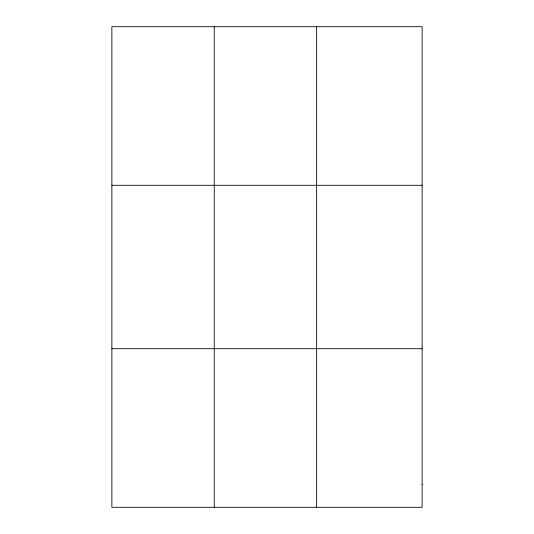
<?xml version="1.0" encoding="UTF-8"?>
<svg xmlns="http://www.w3.org/2000/svg" width="534" height="534" viewBox="0 0 534 534"><rect width="100%" height="100%" fill="white"/><g stroke="black" fill="none" stroke-linecap="round" stroke-linejoin="round"><path stroke-width="0.8" d="M214.254 507.3L214.254 26.7M316.642 507.3L316.642 26.7M111.866 185.298L422.134 185.298M111.866 348.702L422.134 348.702M422.134 484.645L422.134 507.3L111.866 507.3L111.866 26.7L422.134 26.7L422.134 484.645"/></g></svg>
